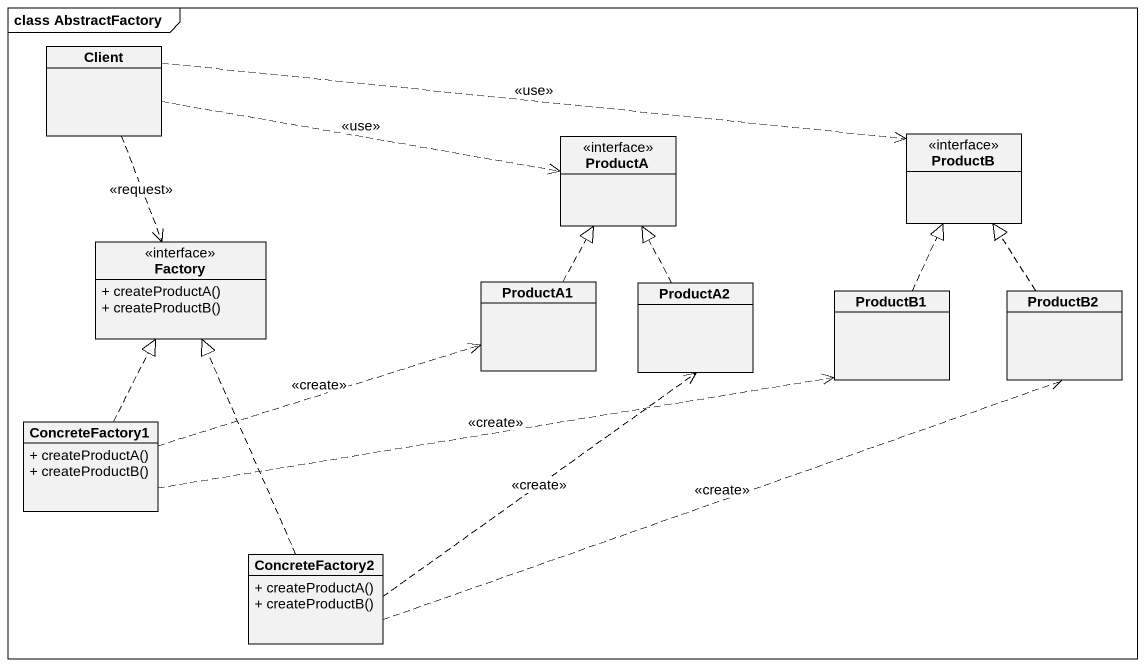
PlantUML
@startuml
mainframe class AbstractFactory
hide circle
hide empty members
skinparam classAttributeIconSize 0
class Client
class ProductA <<interface>>
class ProductB <<interface>>
class Factory <<interface>> {
  + createProductA()
  + createProductB()
}
class ProductA1
class ProductA2
class ProductB1
class ProductB2
class ConcreteFactory1 {
  + createProductA()
  + createProductB()
}
class ConcreteFactory2 {
  + createProductA()
  + createProductB()
}
Client .right.> ProductA : <<use>>
Client .right.> ProductB : <<use>>
Client ..> Factory : <<request>>
ProductA1 .up.|> ProductA
ProductA2 .up.|> ProductA
ProductB1 .up.|> ProductB
ProductB2 .up.|> ProductB
ConcreteFactory1 .up.|> Factory
ConcreteFactory1 .right.> ProductA1 : <<create>>
ConcreteFactory1 .right.> ProductB1 : <<create>>
ConcreteFactory2 .up.|> Factory
ConcreteFactory2 .up.> ProductA2 : <<create>>
ConcreteFactory2 .right.> ProductB2 : <<create>>
@enduml
